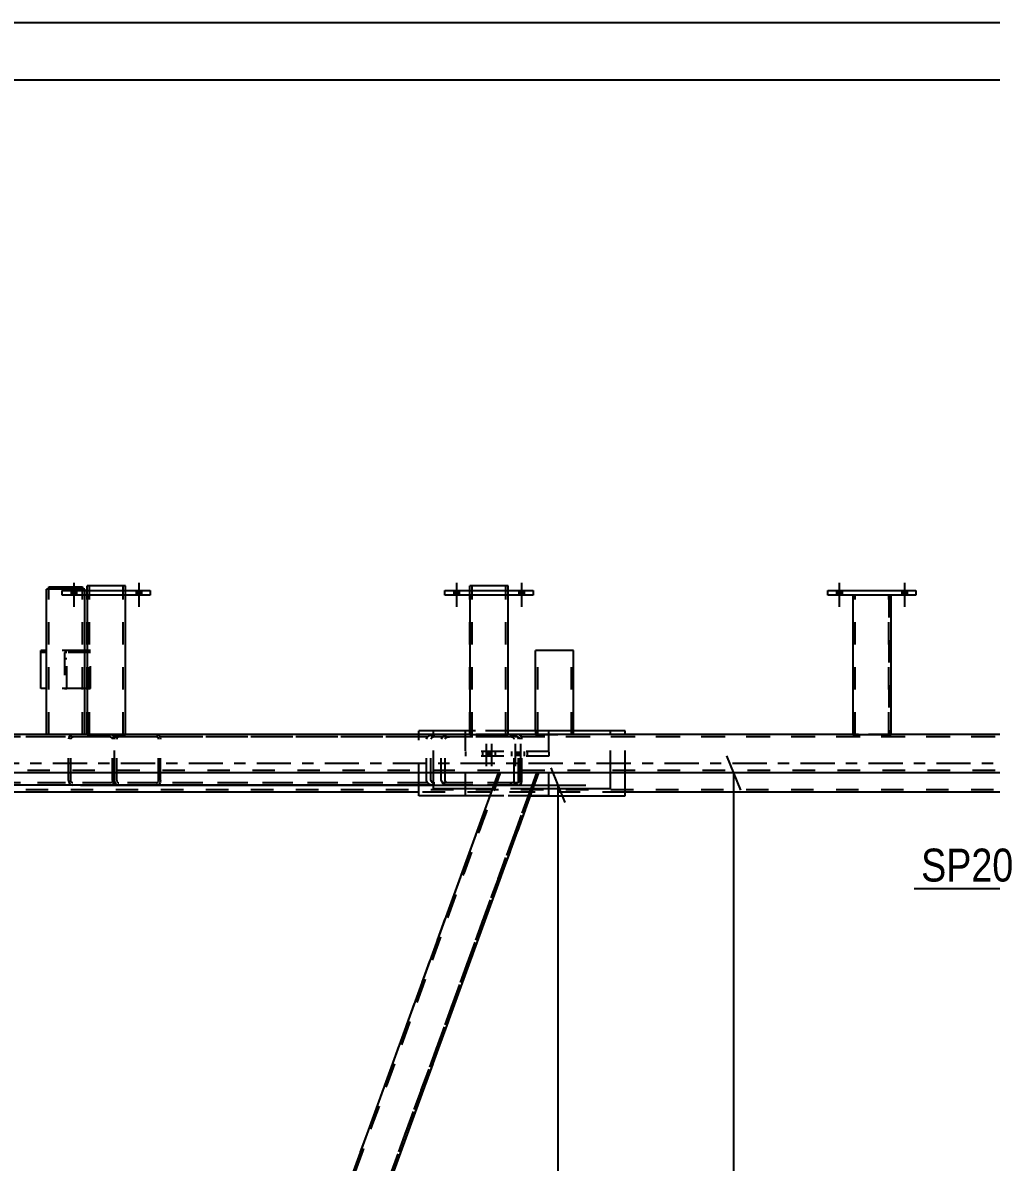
# Model space of a CAD drawing. Header units: millimetres. Extents: x -563 to 626, y -882 to -41.
# Drawn here: x 457.8 to 542.2, y -139.7 to -40.5 of the extents above; entities that cross this region are included whole.
import ezdxf

# ---------------------------------------------------------------- set-up
doc = ezdxf.new("R2010")
doc.units = ezdxf.units.MM
doc.linetypes.add('DXK_LINE_DOT2', pattern=[3.9198, 1.9599, -1.9599])
doc.linetypes.add('DXK_LINE_DOT3', pattern=[5.9187, 2.979, -0.9799, 0.9799, -0.9799])
doc.styles.add('Arial Narrow', font='ARIALN.TTF', dxfattribs={"height": 0.2})

# ---------------------------------------------------------------- blocks, each defined once
blk = doc.blocks.new('Unknown-761534688-1134')
at = {"color": 5, "linetype": 'Continuous'}
for p, q in [((626.159, -40.526), (-562.841, -40.526)), ((621.159, -45.526), (-557.841, -45.526))]:
    blk.add_line(p, q, dxfattribs=at)
blk = doc.blocks.new('Part-761534688-5681 - 5581')
at = {"color": 2, "linetype": 'Continuous'}
for p, q in [((459.405, -98.498), (459.405, -95.165)), ((459.905, -95.165), (459.405, -95.165)), ((463.434, -95.165), (463.238, -95.165)), ((459.905, -98.498), (459.405, -98.498)), ((463.434, -98.498), (463.238, -98.498))]:
    blk.add_line(p, q, dxfattribs=at)
at = {"color": 7, "linetype": 'DXK_LINE_DOT2'}
for p, q in [((463.238, -95.165), (459.905, -95.165)), ((463.738, -95.165), (463.434, -95.165)), ((463.738, -98.498), (463.738, -95.165)), ((463.738, -95.365), (459.405, -95.365)), ((463.238, -98.498), (459.905, -98.498)), ((463.738, -98.498), (463.434, -98.498))]:
    blk.add_line(p, q, dxfattribs=at)
blk = doc.blocks.new('Part-761534688-5873 - 5581')
at = {"color": 7, "linetype": 'DXK_LINE_DOT2'}
for p, q in [((546.427, -102.7), (387.715, -102.7)), ((466.768, -102.5), (463.434, -102.5)), ((500.101, -102.5), (496.767, -102.5)), ((533.439, -102.5), (530.105, -102.5)), ((546.427, -105.634), (387.715, -105.633)), ((502.777, -105.834), (499.23, -105.834))]:
    blk.add_line(p, q, dxfattribs=at)
at = {"color": 2, "linetype": 'Continuous'}
for p, q in [((463.434, -102.5), (433.439, -102.5)), ((496.767, -102.5), (466.768, -102.5)), ((530.105, -102.5), (500.101, -102.5)), ((546.427, -102.5), (533.439, -102.5)), ((499.23, -105.834), (432.93, -105.833)), ((546.427, -105.834), (502.777, -105.834))]:
    blk.add_line(p, q, dxfattribs=at)
blk = doc.blocks.new('Part-761534688-5593 - 5581')
at = {"color": 2, "linetype": 'Continuous'}
for p, q in [((505.805, -95.165), (502.472, -95.165)), ((502.472, -102.167), (502.472, -95.165)), ((505.805, -102.167), (505.805, -95.165))]:
    blk.add_line(p, q, dxfattribs=at)
at = {"color": 7, "linetype": 'DXK_LINE_DOT2'}
for p, q in [((502.672, -102.503), (502.672, -95.165)), ((505.605, -102.503), (505.605, -95.165)), ((502.472, -102.167), (502.472, -102.503)), ((505.805, -102.503), (505.805, -102.167)), ((502.472, -102.503), (505.805, -102.503))]:
    blk.add_line(p, q, dxfattribs=at)
blk = doc.blocks.new('Part-761534688-5632 - 5581')
at = {"color": 2, "linetype": 'Continuous'}
for p, q in [((496.767, -90.354), (496.767, -102.5)), ((500.101, -102.5), (500.101, -90.354)), ((496.767, -102.5), (500.101, -102.5))]:
    blk.add_line(p, q, dxfattribs=at)
at = {"color": 7, "linetype": 'DXK_LINE_DOT2'}
for p, q in [((500.101, -90.354), (496.767, -90.354)), ((496.967, -102.5), (496.967, -90.354)), ((499.901, -102.5), (499.901, -90.354)), ((499.885, -102.5), (499.854, -102.5)), ((499.854, -102.5), (499.885, -102.5)), ((499.885, -102.5), (499.901, -102.5)), ((499.901, -102.5), (499.885, -102.5))]:
    blk.add_line(p, q, dxfattribs=at)
blk = doc.blocks.new('Part-761534688-5648 - 5581')
at = {"color": 2, "linetype": 'Continuous'}
for p, q in [((500.101, -89.554), (496.767, -89.554)), ((496.767, -89.954), (496.767, -89.554)), ((500.101, -89.954), (500.101, -89.554))]:
    blk.add_line(p, q, dxfattribs=at)
at = {"color": 7, "linetype": 'DXK_LINE_DOT2'}
for p, q in [((496.767, -102.5), (496.767, -89.954)), ((496.967, -102.5), (496.967, -89.554)), ((499.901, -102.5), (499.901, -89.554)), ((500.101, -102.5), (500.101, -89.954)), ((500.101, -102.5), (496.767, -102.5))]:
    blk.add_line(p, q, dxfattribs=at)
blk = doc.blocks.new('Bolt-761534688-5614 - 5581')
at = {"linetype": 'Continuous'}
for points in [[(529.172, -89.954), (528.705, -89.954), (528.705, -90.354), (529.172, -90.354)], [(529.172, -89.954), (528.705, -89.954), (528.705, -90.354), (529.172, -90.354)], [(534.839, -89.954), (534.372, -89.954), (534.372, -90.354), (534.839, -90.354)], [(534.839, -89.954), (534.372, -89.954), (534.372, -90.354), (534.839, -90.354)]]:
    blk.add_hatch(color=1, dxfattribs=at).paths.add_polyline_path(points)
at = {"color": 1, "linetype": 'Continuous'}
for p, q in [((528.705, -89.954), (528.705, -90.354)), ((528.705, -89.954), (528.705, -90.354)), ((528.939, -89.288), (528.939, -91.388)), ((528.939, -89.288), (528.939, -91.388)), ((529.172, -89.954), (529.172, -90.354)), ((529.172, -89.954), (529.172, -90.354)), ((534.372, -89.954), (534.372, -90.354)), ((534.372, -89.954), (534.372, -90.354)), ((534.605, -89.288), (534.605, -91.388)), ((534.605, -89.288), (534.605, -91.388)), ((534.839, -89.954), (534.839, -90.354)), ((534.839, -89.954), (534.839, -90.354))]:
    blk.add_line(p, q, dxfattribs=at)
blk = doc.blocks.new('Bolt-761534688-5615 - 5581')
at = {"linetype": 'Continuous'}
for points in [[(495.834, -89.954), (495.367, -89.954), (495.367, -90.354), (495.834, -90.354)], [(495.834, -89.954), (495.367, -89.954), (495.367, -90.354), (495.834, -90.354)], [(501.501, -89.954), (501.034, -89.954), (501.034, -90.354), (501.501, -90.354)], [(501.501, -89.954), (501.034, -89.954), (501.034, -90.354), (501.501, -90.354)]]:
    blk.add_hatch(color=1, dxfattribs=at).paths.add_polyline_path(points)
at = {"color": 1, "linetype": 'Continuous'}
for p, q in [((495.367, -89.954), (495.367, -90.354)), ((495.367, -89.954), (495.367, -90.354)), ((495.601, -89.288), (495.601, -91.388)), ((495.601, -89.288), (495.601, -91.388)), ((495.834, -89.954), (495.834, -90.354)), ((495.834, -89.954), (495.834, -90.354)), ((501.034, -89.954), (501.034, -90.354)), ((501.034, -89.954), (501.034, -90.354)), ((501.267, -89.288), (501.267, -91.388)), ((501.267, -89.288), (501.267, -91.388)), ((501.501, -89.954), (501.501, -90.354)), ((501.501, -89.954), (501.501, -90.354))]:
    blk.add_line(p, q, dxfattribs=at)
blk = doc.blocks.new('Part-761534688-5664 - 5581')
at = {"color": 2, "linetype": 'Continuous'}
for p, q in [((466.768, -89.554), (463.434, -89.554)), ((463.434, -89.954), (463.434, -89.554)), ((466.768, -89.954), (466.768, -89.554))]:
    blk.add_line(p, q, dxfattribs=at)
at = {"color": 7, "linetype": 'DXK_LINE_DOT2'}
for p, q in [((463.434, -102.5), (463.434, -89.954)), ((463.634, -102.5), (463.634, -89.554)), ((466.568, -102.5), (466.568, -89.554)), ((466.768, -102.5), (466.768, -89.954)), ((466.768, -102.5), (463.434, -102.5))]:
    blk.add_line(p, q, dxfattribs=at)
blk = doc.blocks.new('Bolt-761534688-5618 - 5581')
at = {"color": 1, "linetype": 'DXK_LINE_DOT2'}
for p, q in [((497.879, -103.965), (497.879, -104.365)), ((498.179, -103.299), (498.179, -105.799)), ((498.364, -103.965), (498.364, -104.365)), ((498.479, -103.965), (498.479, -104.365)), ((498.664, -103.299), (498.664, -105.799)), ((498.964, -103.965), (498.964, -104.365)), ((500.402, -103.965), (500.402, -104.365)), ((500.702, -103.299), (500.702, -105.799)), ((500.887, -103.965), (500.887, -104.365)), ((501.002, -103.965), (501.002, -104.365)), ((501.187, -103.299), (501.187, -105.799)), ((501.487, -103.965), (501.487, -104.365))]:
    blk.add_line(p, q, dxfattribs=at)
blk = doc.blocks.new('Part-761534688-5709 - 5581')
at = {"color": 7, "linetype": 'DXK_LINE_DOT2'}
for p, q in [((533.439, -90.354), (530.105, -90.354)), ((530.105, -90.354), (530.105, -102.5)), ((530.305, -102.5), (530.305, -90.354)), ((533.239, -90.354), (533.239, -102.5)), ((533.439, -102.5), (533.439, -90.354)), ((530.105, -102.5), (533.439, -102.5))]:
    blk.add_line(p, q, dxfattribs=at)
blk = doc.blocks.new('Bolt-761534688-5629 - 5581')
at = {"linetype": 'Continuous'}
for points in [[(462.501, -89.954), (462.034, -89.954), (462.034, -90.354), (462.501, -90.354)], [(462.501, -89.954), (462.034, -89.954), (462.034, -90.354), (462.501, -90.354)], [(468.168, -89.954), (467.701, -89.954), (467.701, -90.354), (468.168, -90.354)], [(468.168, -89.954), (467.701, -89.954), (467.701, -90.354), (468.168, -90.354)]]:
    blk.add_hatch(color=1, dxfattribs=at).paths.add_polyline_path(points)
at = {"color": 1, "linetype": 'Continuous'}
for p, q in [((462.034, -89.954), (462.034, -90.354)), ((462.034, -89.954), (462.034, -90.354)), ((462.268, -89.288), (462.268, -91.388)), ((462.268, -89.288), (462.268, -91.388)), ((462.501, -89.954), (462.501, -90.354)), ((462.501, -89.954), (462.501, -90.354)), ((467.701, -89.954), (467.701, -90.354)), ((467.701, -89.954), (467.701, -90.354)), ((467.934, -89.288), (467.934, -91.388)), ((467.934, -89.288), (467.934, -91.388)), ((468.168, -89.954), (468.168, -90.354)), ((468.168, -89.954), (468.168, -90.354))]:
    blk.add_line(p, q, dxfattribs=at)
blk = doc.blocks.new('Part-761534688-5635 - 5581')
at = {"color": 2, "linetype": 'Continuous'}
for p, q in [((494.601, -90.354), (494.601, -89.954)), ((494.601, -89.954), (502.267, -89.954)), ((502.267, -89.954), (502.267, -90.354)), ((502.267, -90.354), (494.601, -90.354))]:
    blk.add_line(p, q, dxfattribs=at)
blk = doc.blocks.new('Part-761534688-5641 - 5581')
at = {"color": 2, "linetype": 'Continuous'}
for p, q in [((496.767, -102.167), (493.595, -102.167)), ((493.595, -102.5), (493.595, -102.167)), ((509.018, -102.167), (500.101, -102.167)), ((509.018, -102.5), (509.018, -102.167)), ((493.595, -107.234), (493.595, -105.834)), ((509.018, -107.234), (509.018, -105.834)), ((498.72, -107.234), (493.595, -107.234)), ((509.018, -107.234), (502.267, -107.234))]:
    blk.add_line(p, q, dxfattribs=at)
at = {"color": 7, "linetype": 'DXK_LINE_DOT2'}
for p, q in [((500.101, -102.167), (496.767, -102.167)), ((493.595, -105.834), (493.595, -102.5)), ((509.018, -105.834), (509.018, -102.5)), ((502.267, -107.234), (498.72, -107.234))]:
    blk.add_line(p, q, dxfattribs=at)
blk = doc.blocks.new('Part-761534688-5706 - 5581')
at = {"color": 2, "linetype": 'Continuous'}
for p, q in [((527.939, -90.354), (527.939, -89.954)), ((527.939, -89.954), (535.605, -89.954)), ((535.605, -89.954), (535.605, -90.354)), ((535.605, -90.354), (527.939, -90.354))]:
    blk.add_line(p, q, dxfattribs=at)
blk = doc.blocks.new('Bolt-761534688-5672 - 5581')
at = {"linetype": 'Continuous'}
for points in [[(529.172, -89.954), (528.705, -89.954), (528.705, -90.354), (529.172, -90.354)], [(529.172, -89.954), (528.705, -89.954), (528.705, -90.354), (529.172, -90.354)], [(534.839, -89.954), (534.372, -89.954), (534.372, -90.354), (534.839, -90.354)], [(534.839, -89.954), (534.372, -89.954), (534.372, -90.354), (534.839, -90.354)]]:
    blk.add_hatch(color=1, dxfattribs=at).paths.add_polyline_path(points)
at = {"color": 1, "linetype": 'Continuous'}
for p, q in [((528.705, -89.954), (528.705, -90.354)), ((528.705, -89.954), (528.705, -90.354)), ((528.939, -89.288), (528.939, -91.388)), ((528.939, -89.288), (528.939, -91.388)), ((529.172, -89.954), (529.172, -90.354)), ((529.172, -89.954), (529.172, -90.354)), ((534.372, -89.954), (534.372, -90.354)), ((534.372, -89.954), (534.372, -90.354)), ((534.605, -89.288), (534.605, -91.388)), ((534.605, -89.288), (534.605, -91.388)), ((534.839, -89.954), (534.839, -90.354)), ((534.839, -89.954), (534.839, -90.354))]:
    blk.add_line(p, q, dxfattribs=at)
blk = doc.blocks.new('Part-761534688-5675 - 5581')
at = {"color": 2, "linetype": 'Continuous'}
for p, q in [((463.434, -90.354), (463.434, -102.5)), ((466.768, -102.5), (466.768, -90.354)), ((463.434, -102.5), (466.768, -102.5))]:
    blk.add_line(p, q, dxfattribs=at)
at = {"color": 7, "linetype": 'DXK_LINE_DOT2'}
for p, q in [((466.768, -90.354), (463.434, -90.354)), ((463.634, -102.5), (463.634, -90.354)), ((466.568, -102.5), (466.568, -90.354)), ((466.552, -102.5), (466.521, -102.5)), ((466.521, -102.5), (466.552, -102.5)), ((466.552, -102.5), (466.568, -102.5)), ((466.568, -102.5), (466.552, -102.5))]:
    blk.add_line(p, q, dxfattribs=at)
blk = doc.blocks.new('Part-761534688-5678 - 5581')
at = {"color": 2, "linetype": 'Continuous'}
for p, q in [((460.105, -89.832), (460.105, -89.632)), ((460.105, -89.632), (463.038, -89.632)), ((463.038, -89.632), (463.038, -89.832))]:
    blk.add_line(p, q, dxfattribs=at)
at = {"color": 7, "linetype": 'DXK_LINE_DOT2'}
blk.add_line((463.038, -89.832), (460.105, -89.832), dxfattribs=at)
blk = doc.blocks.new('Part-761534688-5703 - 5581')
at = {"color": 2, "linetype": 'Continuous'}
for p, q in [((530.105, -90.354), (530.105, -102.5)), ((533.439, -102.5), (533.439, -90.354)), ((530.105, -102.5), (533.439, -102.5))]:
    blk.add_line(p, q, dxfattribs=at)
at = {"color": 7, "linetype": 'DXK_LINE_DOT2'}
for p, q in [((533.439, -90.354), (530.105, -90.354)), ((530.305, -102.5), (530.305, -90.354)), ((533.239, -102.5), (533.239, -90.354)), ((533.223, -102.5), (533.192, -102.5)), ((533.192, -102.5), (533.223, -102.5)), ((533.223, -102.5), (533.239, -102.5)), ((533.239, -102.5), (533.223, -102.5))]:
    blk.add_line(p, q, dxfattribs=at)
blk = doc.blocks.new('Part-761534688-5717 - 5581')
at = {"color": 2, "linetype": 'Continuous'}
for p, q in [((461.268, -90.354), (461.268, -89.954)), ((461.268, -89.954), (468.934, -89.954)), ((468.934, -89.954), (468.934, -90.354)), ((468.934, -90.354), (461.268, -90.354))]:
    blk.add_line(p, q, dxfattribs=at)
blk = doc.blocks.new('Part-761534688-5718 - 5581')
at = {"color": 7, "linetype": 'DXK_LINE_DOT2'}
for p, q in [((498.623, -107.501), (462.529, -206.667)), ((462.742, -206.667), (498.836, -107.501)), ((501.957, -107.501), (465.863, -206.667)), ((466.076, -206.667), (502.17, -107.501)), ((502.17, -107.501), (498.623, -107.501)), ((462.529, -206.667), (466.076, -206.667))]:
    blk.add_line(p, q, dxfattribs=at)
blk = doc.blocks.new('Part-761534688-5944 - 5581')
at = {"color": 7, "linetype": 'DXK_LINE_DOT2'}
for p, q in [((429.455, -102.748), (429.399, -102.901)), ((429.399, -106.501), (429.399, -102.901)), ((429.763, -102.901), (429.791, -102.824)), ((429.763, -106.501), (429.763, -102.901)), ((430.127, -102.501), (429.848, -102.531)), ((429.988, -102.716), (430.127, -102.701)), ((500.274, -102.501), (430.127, -102.501)), ((500.274, -102.701), (430.127, -102.701)), ((436.956, -102.531), (436.678, -102.501)), ((436.678, -102.701), (436.817, -102.716)), ((437.014, -102.824), (437.042, -102.901)), ((437.042, -106.501), (437.042, -102.901)), ((437.406, -102.901), (437.35, -102.748)), ((437.406, -106.501), (437.406, -102.901)), ((492.996, -102.901), (493.051, -102.748)), ((492.996, -106.501), (492.996, -102.901)), ((493.387, -102.824), (493.36, -102.901)), ((493.36, -106.501), (493.36, -102.901)), ((493.445, -102.531), (493.724, -102.501)), ((493.724, -102.701), (493.584, -102.716)), ((500.274, -102.501), (500.553, -102.531)), ((500.414, -102.716), (500.274, -102.701)), ((500.638, -102.901), (500.611, -102.824)), ((500.638, -106.501), (500.638, -102.901)), ((500.947, -102.748), (500.951, -102.759)), ((500.951, -102.759), (501.002, -102.901)), ((501.002, -106.501), (501.002, -102.901)), ((429.399, -106.501), (429.455, -106.654)), ((429.791, -106.577), (429.763, -106.501)), ((429.848, -106.87), (430.127, -106.901)), ((430.127, -106.701), (429.988, -106.685)), ((500.274, -106.701), (430.127, -106.701)), ((438.072, -106.901), (430.127, -106.901)), ((436.817, -106.685), (436.678, -106.701)), ((436.678, -106.901), (436.956, -106.87)), ((437.042, -106.501), (437.014, -106.577)), ((437.35, -106.654), (437.406, -106.501)), ((500.274, -106.901), (466.198, -106.901)), ((493.051, -106.654), (492.996, -106.501)), ((493.36, -106.501), (493.387, -106.577)), ((493.724, -106.901), (493.445, -106.87)), ((493.584, -106.685), (493.724, -106.701)), ((500.274, -106.701), (500.414, -106.685)), ((500.553, -106.87), (500.274, -106.901)), ((500.611, -106.577), (500.638, -106.501)), ((500.975, -106.577), (500.947, -106.654)), ((501.002, -106.501), (500.975, -106.577))]:
    blk.add_line(p, q, dxfattribs=at)
at = {"color": 2, "linetype": 'Continuous'}
blk.add_line((466.198, -106.901), (438.072, -106.901), dxfattribs=at)
at = {"color": 7, "linetype": 'DXK_LINE_DOT2'}
for centre, radius, start, end in [((429.961, -103.203), 0.681, 99.51817, 138.06375), ((430.044, -103.052), 0.34, 99.51817, 138.06375), ((436.761, -103.052), 0.34, 41.93628, 80.48185), ((436.844, -103.203), 0.681, 41.93628, 80.48185), ((493.558, -103.203), 0.681, 99.51817, 138.06375), ((493.641, -103.052), 0.34, 99.51817, 138.06375), ((500.357, -103.052), 0.34, 41.93628, 80.48185), ((500.44, -103.203), 0.681, 41.93628, 80.48185), ((429.961, -106.199), 0.681, 221.93628, 260.48185), ((430.044, -106.35), 0.34, 221.93628, 260.48185), ((436.761, -106.35), 0.34, 279.51817, 318.06375), ((436.844, -106.199), 0.681, 279.51817, 318.06375), ((493.558, -106.199), 0.681, 221.93628, 260.48185), ((493.641, -106.35), 0.34, 221.93628, 260.48185), ((500.357, -106.35), 0.34, 279.51817, 318.06375), ((500.44, -106.199), 0.681, 279.51817, 318.06375)]:
    blk.add_arc(centre, radius, start, end, dxfattribs=at)
blk = doc.blocks.new('Part-761534688-5771 - 5581')
at = {"color": 7, "linetype": 'DXK_LINE_DOT2'}
for p, q in [((462.675, -206.85), (499.442, -105.834)), ((502.564, -105.834), (465.797, -206.85))]:
    blk.add_line(p, q, dxfattribs=at)
at = {"color": 2, "linetype": 'Continuous'}
for p, q in [((499.23, -105.834), (463.515, -203.957)), ((466.01, -206.85), (502.777, -105.834)), ((502.777, -105.834), (499.23, -105.834))]:
    blk.add_line(p, q, dxfattribs=at)
blk = doc.blocks.new('Part-761534688-5814 - 5581')
at = {"color": 7, "linetype": 'DXK_LINE_DOT2'}
for p, q in [((503.635, -103.965), (496.382, -103.965)), ((496.382, -103.965), (496.382, -104.365)), ((501.743, -103.965), (501.743, -104.365)), ((503.635, -103.965), (503.635, -104.365)), ((503.635, -104.365), (496.382, -104.365))]:
    blk.add_line(p, q, dxfattribs=at)
blk = doc.blocks.new('Part-761534688-5980 - 5581')
at = {"color": 2, "linetype": 'Continuous'}
for p, q in [((463.238, -89.832), (459.905, -89.832)), ((459.905, -102.5), (459.905, -89.832)), ((463.238, -89.954), (463.238, -89.832)), ((463.238, -102.5), (463.238, -90.354))]:
    blk.add_line(p, q, dxfattribs=at)
at = {"color": 7, "linetype": 'DXK_LINE_DOT2'}
for p, q in [((460.105, -102.503), (460.105, -89.832)), ((463.038, -102.503), (463.038, -89.832)), ((463.238, -90.354), (463.238, -89.954)), ((459.905, -102.5), (459.905, -102.503)), ((459.905, -102.503), (459.905, -102.5)), ((463.238, -102.503), (459.905, -102.503)), ((463.238, -102.503), (463.238, -102.5))]:
    blk.add_line(p, q, dxfattribs=at)
blk = doc.blocks.new('Part-761534688-5879 - 5581')
at = {"color": 7, "linetype": 'DXK_LINE_DOT2'}
for p, q in [((461.673, -95.365), (461.473, -95.365)), ((461.473, -95.365), (461.473, -98.498)), ((461.473, -95.865), (461.673, -95.865)), ((461.673, -98.498), (461.673, -95.365)), ((461.473, -98.498), (461.673, -98.498))]:
    blk.add_line(p, q, dxfattribs=at)
blk = doc.blocks.new('Part-761534688-5896 - 5581')
at = {"color": 7, "linetype": 'DXK_LINE_DOT2'}
for p, q in [((465.834, -102.901), (465.861, -102.748)), ((465.834, -105.834), (465.834, -102.901)), ((465.861, -102.748), (465.94, -102.618)), ((465.94, -102.618), (466.058, -102.531)), ((466.03, -102.824), (466.016, -102.901)), ((466.016, -106.501), (466.016, -102.901)), ((466.069, -102.759), (466.03, -102.824)), ((466.058, -102.531), (466.198, -102.501)), ((466.128, -102.716), (466.069, -102.759)), ((466.198, -102.701), (466.128, -102.716)), ((500.942, -102.501), (466.198, -102.501)), ((500.942, -102.701), (466.198, -102.701)), ((469.473, -102.501), (469.612, -102.531)), ((469.543, -102.716), (469.473, -102.701)), ((469.602, -102.759), (469.543, -102.716)), ((469.641, -102.824), (469.602, -102.759)), ((469.612, -102.531), (469.73, -102.618)), ((469.655, -102.901), (469.641, -102.824)), ((469.655, -106.501), (469.655, -102.901)), ((469.73, -102.618), (469.809, -102.748)), ((469.809, -102.748), (469.837, -102.901)), ((469.837, -106.501), (469.837, -102.901)), ((494.29, -102.824), (494.262, -102.901)), ((494.262, -106.501), (494.262, -102.901)), ((494.317, -102.748), (494.29, -102.824)), ((494.626, -102.901), (494.653, -102.824)), ((494.626, -106.501), (494.626, -102.901)), ((494.99, -102.501), (494.711, -102.531)), ((494.85, -102.716), (494.99, -102.701)), ((500.344, -102.701), (500.344, -102.501)), ((501.082, -102.531), (500.942, -102.501)), ((500.942, -102.701), (501.012, -102.716)), ((501.012, -102.716), (501.071, -102.759)), ((501.071, -102.759), (501.111, -102.824)), ((501.2, -102.618), (501.082, -102.531)), ((501.111, -102.824), (501.124, -102.901)), ((501.124, -106.501), (501.124, -102.901)), ((501.279, -102.748), (501.2, -102.618)), ((501.306, -102.901), (501.279, -102.748)), ((501.306, -106.501), (501.306, -102.901)), ((466.016, -106.501), (466.03, -106.577)), ((466.03, -106.577), (466.069, -106.642)), ((466.069, -106.642), (466.128, -106.685)), ((466.128, -106.685), (466.198, -106.701)), ((500.942, -106.701), (466.198, -106.701)), ((469.473, -106.701), (469.543, -106.685)), ((469.612, -106.87), (469.473, -106.901)), ((469.543, -106.685), (469.602, -106.642)), ((469.602, -106.642), (469.641, -106.577)), ((469.73, -106.783), (469.612, -106.87)), ((469.641, -106.577), (469.655, -106.501)), ((469.809, -106.654), (469.73, -106.783)), ((469.837, -106.501), (469.809, -106.654)), ((500.942, -106.901), (493.595, -106.901)), ((494.262, -106.501), (494.317, -106.654)), ((494.653, -106.577), (494.626, -106.501)), ((494.711, -106.87), (494.99, -106.901)), ((494.99, -106.701), (494.85, -106.685)), ((500.344, -106.901), (500.344, -106.701)), ((501.012, -106.685), (500.942, -106.701)), ((500.942, -106.901), (501.082, -106.87)), ((501.071, -106.642), (501.012, -106.685)), ((501.111, -106.577), (501.071, -106.642)), ((501.082, -106.87), (501.2, -106.783)), ((501.124, -106.501), (501.111, -106.577)), ((501.2, -106.783), (501.279, -106.654)), ((501.279, -106.654), (501.306, -106.501))]:
    blk.add_line(p, q, dxfattribs=at)
at = {"color": 2, "linetype": 'Continuous'}
for p, q in [((465.834, -106.501), (465.834, -105.834)), ((465.861, -106.654), (465.834, -106.501)), ((465.94, -106.783), (465.861, -106.654)), ((466.058, -106.87), (465.94, -106.783)), ((466.198, -106.901), (466.058, -106.87)), ((493.595, -106.901), (466.198, -106.901))]:
    blk.add_line(p, q, dxfattribs=at)
at = {"color": 7, "linetype": 'DXK_LINE_DOT2'}
for centre, radius, start, end in [((494.824, -103.203), 0.681, 99.51817, 138.06375), ((494.907, -103.052), 0.34, 99.51817, 138.06375), ((494.824, -106.199), 0.681, 221.93628, 260.48185), ((494.907, -106.35), 0.34, 221.93628, 260.48185)]:
    blk.add_arc(centre, radius, start, end, dxfattribs=at)
blk = doc.blocks.new('Part-761534688-5897 - 5581')
at = {"color": 7, "linetype": 'DXK_LINE_DOT2'}
for p, q in [((431.225, -107.501), (430.252, -110.172)), ((432.902, -107.501), (431.225, -107.501)), ((463.389, -204.304), (432.692, -107.501)), ((463.501, -203.996), (432.902, -107.501)), ((461.061, -206.667), (430.365, -109.864)), ((462.529, -206.667), (463.501, -203.996)), ((460.851, -206.667), (460.746, -206.334)), ((460.851, -206.667), (462.529, -206.667))]:
    blk.add_line(p, q, dxfattribs=at)
at = {"color": 2, "linetype": 'Continuous'}
blk.add_line((460.746, -206.334), (430.252, -110.172), dxfattribs=at)
blk = doc.blocks.new('Part-761534688-5919 - 5581')
at = {"color": 7, "linetype": 'DXK_LINE_DOT2'}
for p, q in [((546.293, -102.501), (402.115, -102.501)), ((402.115, -102.501), (402.115, -107.501)), ((546.293, -102.701), (402.115, -102.701)), ((546.293, -102.501), (546.293, -107.501)), ((546.293, -107.301), (402.115, -107.301)), ((405.448, -107.501), (402.615, -107.501)), ((439.338, -107.501), (421.914, -107.501)), ((510.284, -107.501), (492.329, -107.501)), ((545.793, -107.501), (542.96, -107.501))]:
    blk.add_line(p, q, dxfattribs=at)
at = {"color": 7, "linetype": 'DXK_LINE_DOT3'}
blk.add_line((546.293, -105.001), (402.115, -105.001), dxfattribs=at)
at = {"color": 2, "linetype": 'Continuous'}
for p, q in [((402.615, -107.501), (402.115, -107.501)), ((421.914, -107.501), (405.448, -107.501)), ((492.329, -107.501), (439.338, -107.501)), ((542.96, -107.501), (510.284, -107.501)), ((546.293, -107.501), (545.793, -107.501))]:
    blk.add_line(p, q, dxfattribs=at)
blk = doc.blocks.new('Part-761534688-5938 - 5581')
at = {"color": 2, "linetype": 'Continuous'}
for p, q in [((496.382, -102.167), (496.382, -102.165)), ((496.767, -102.165), (496.382, -102.165)), ((502.472, -102.165), (500.101, -102.165))]:
    blk.add_line(p, q, dxfattribs=at)
at = {"color": 7, "linetype": 'DXK_LINE_DOT2'}
for p, q in [((496.382, -107.832), (496.382, -102.167)), ((500.101, -102.165), (496.767, -102.165)), ((503.635, -102.165), (502.472, -102.165)), ((503.635, -107.832), (503.635, -102.165)), ((503.635, -107.832), (496.382, -107.832))]:
    blk.add_line(p, q, dxfattribs=at)
blk = doc.blocks.new('Part-761534688-5952 - 5581')
at = {"color": 2, "linetype": 'Continuous'}
for p, q in [((493.595, -102.167), (492.329, -102.167)), ((492.329, -102.5), (492.329, -102.167)), ((510.284, -102.167), (509.018, -102.167)), ((510.284, -102.5), (510.284, -102.167)), ((510.284, -107.834), (510.284, -105.834)), ((492.329, -107.834), (492.329, -106.901)), ((498.501, -107.834), (492.329, -107.834)), ((502.049, -107.834), (510.284, -107.834))]:
    blk.add_line(p, q, dxfattribs=at)
at = {"color": 7, "linetype": 'DXK_LINE_DOT2'}
for p, q in [((509.018, -102.167), (493.595, -102.167)), ((492.329, -106.901), (492.329, -102.5)), ((510.284, -105.834), (510.284, -102.5)), ((502.049, -107.834), (498.501, -107.834))]:
    blk.add_line(p, q, dxfattribs=at)
blk = doc.blocks.new('Part-761534688-5959 - 5581')
at = {"color": 7, "linetype": 'DXK_LINE_DOT2'}
for p, q in [((430.665, -102.901), (430.716, -102.759)), ((430.665, -106.501), (430.665, -102.901)), ((430.716, -102.759), (430.721, -102.748)), ((431.057, -102.824), (431.029, -102.901)), ((431.029, -106.501), (431.029, -102.901)), ((431.115, -102.531), (431.393, -102.501)), ((431.393, -102.701), (431.254, -102.716)), ((465.47, -102.501), (431.393, -102.501)), ((465.47, -102.701), (431.393, -102.701)), ((437.944, -102.501), (438.223, -102.531)), ((438.083, -102.716), (437.944, -102.701)), ((438.308, -102.901), (438.28, -102.824)), ((438.308, -106.501), (438.308, -102.901)), ((438.616, -102.748), (438.672, -102.901)), ((438.672, -106.501), (438.672, -102.901)), ((461.858, -102.748), (461.83, -102.901)), ((461.83, -106.501), (461.83, -102.901)), ((461.937, -102.618), (461.858, -102.748)), ((462.055, -102.531), (461.937, -102.618)), ((462.012, -102.901), (462.026, -102.824)), ((462.012, -106.501), (462.012, -102.901)), ((462.026, -102.824), (462.066, -102.759)), ((462.194, -102.501), (462.055, -102.531)), ((462.066, -102.759), (462.125, -102.716)), ((462.125, -102.716), (462.194, -102.701)), ((465.609, -102.531), (465.47, -102.501)), ((465.47, -102.701), (465.539, -102.716)), ((465.539, -102.716), (465.599, -102.759)), ((465.599, -102.759), (465.638, -102.824)), ((465.727, -102.618), (465.609, -102.531)), ((465.638, -102.824), (465.652, -102.901)), ((465.652, -106.501), (465.652, -102.901)), ((465.806, -102.748), (465.727, -102.618)), ((465.834, -102.901), (465.806, -102.748)), ((465.834, -106.501), (465.834, -102.901)), ((430.693, -106.577), (430.665, -106.501)), ((430.721, -106.654), (430.693, -106.577)), ((431.029, -106.501), (431.057, -106.577)), ((431.393, -106.901), (431.115, -106.87)), ((431.254, -106.685), (431.393, -106.701)), ((465.47, -106.701), (431.393, -106.701)), ((465.47, -106.901), (431.393, -106.901)), ((437.944, -106.701), (438.083, -106.685)), ((438.223, -106.87), (437.944, -106.901)), ((438.28, -106.577), (438.308, -106.501)), ((438.672, -106.501), (438.616, -106.654)), ((461.83, -106.501), (461.858, -106.654)), ((461.858, -106.654), (461.937, -106.783)), ((461.937, -106.783), (462.055, -106.87)), ((462.026, -106.577), (462.012, -106.501)), ((462.066, -106.642), (462.026, -106.577)), ((462.055, -106.87), (462.194, -106.901)), ((462.125, -106.685), (462.066, -106.642)), ((462.194, -106.701), (462.125, -106.685)), ((465.539, -106.685), (465.47, -106.701)), ((465.47, -106.901), (465.609, -106.87)), ((465.599, -106.642), (465.539, -106.685)), ((465.638, -106.577), (465.599, -106.642)), ((465.609, -106.87), (465.727, -106.783)), ((465.652, -106.501), (465.638, -106.577)), ((465.727, -106.783), (465.806, -106.654)), ((465.806, -106.654), (465.834, -106.501))]:
    blk.add_line(p, q, dxfattribs=at)
for centre, radius, start, end in [((431.227, -103.203), 0.681, 99.51817, 138.06375), ((431.31, -103.052), 0.34, 99.51817, 138.06375), ((438.027, -103.052), 0.34, 41.93628, 80.48185), ((438.11, -103.203), 0.681, 41.93628, 80.48185), ((431.227, -106.199), 0.681, 221.93628, 260.48185), ((431.31, -106.35), 0.34, 221.93628, 260.48185), ((438.027, -106.35), 0.34, 279.51817, 318.06375), ((438.11, -106.199), 0.681, 279.51817, 318.06375)]:
    blk.add_arc(centre, radius, start, end, dxfattribs=at)
blk = doc.blocks.new('Part-761534688-5986 - 5581')
at = {"color": 7, "linetype": 'DXK_LINE_DOT2'}
for p, q in [((527.939, -90.354), (527.939, -89.954)), ((527.939, -89.954), (535.605, -89.954)), ((535.605, -89.954), (535.605, -90.354)), ((535.605, -90.354), (527.939, -90.354))]:
    blk.add_line(p, q, dxfattribs=at)
blk = doc.blocks.new('StraightDimension-761534688-5991 - 5581')
at = {"color": 7, "linetype": 'Continuous'}
for p, q in [((505.053, -108.401), (503.853, -105.401)), ((462.867, -106.901), (506.853, -106.901)), ((504.453, -206.85), (504.453, -106.901))]:
    blk.add_line(p, q, dxfattribs=at)
blk = doc.blocks.new('StraightDimension-761534688-5999 - 5581')
at = {"color": 7, "linetype": 'Continuous'}
for p, q in [((520.351, -107.334), (519.151, -104.334)), ((541.371, -105.834), (516.901, -105.834)), ((519.751, -206.85), (519.751, -105.834))]:
    blk.add_line(p, q, dxfattribs=at)
blk = doc.blocks.new('Mark-761534688-5905 - 5581')
at = {"color": 30, "linetype": 'Continuous'}
for p in [(546.503, -110.49), (535.463, -115.89)]:
    blk.add_line(p, (544.702, -115.89), dxfattribs=at)
at = {"color": 0}
blk.add_wipeout([(544.102, -115.29), (544.102, -112.29), (536.063, -112.29), (536.063, -115.29)], dxfattribs=at)
blk.add_wipeout([(544.102, -115.29), (544.102, -112.29), (536.063, -112.29), (536.063, -115.29)], dxfattribs=at)
at = {"color": 3, "style": 'Arial Narrow'}
blk.add_text('SP20', height=2.8633, dxfattribs=at).set_placement((536.063, -115.29))

msp = doc.modelspace()

# ---------------------------------------------------------------- block references
for name in ['Unknown-761534688-1134', 'Part-761534688-5980 - 5581', 'Part-761534688-5678 - 5581', 'Part-761534688-5717 - 5581', 'Bolt-761534688-5629 - 5581', 'Part-761534688-5664 - 5581', 'Part-761534688-5635 - 5581', 'Bolt-761534688-5615 - 5581', 'Part-761534688-5648 - 5581', 'Part-761534688-5706 - 5581', 'Part-761534688-5986 - 5581', 'Bolt-761534688-5614 - 5581', 'Bolt-761534688-5672 - 5581', 'Part-761534688-5675 - 5581', 'Part-761534688-5632 - 5581', 'Part-761534688-5709 - 5581', 'Part-761534688-5703 - 5581', 'Part-761534688-5681 - 5581', 'Part-761534688-5593 - 5581', 'Part-761534688-5879 - 5581', 'Part-761534688-5952 - 5581', 'Part-761534688-5641 - 5581', 'Part-761534688-5938 - 5581', 'Part-761534688-5873 - 5581', 'Part-761534688-5919 - 5581', 'Part-761534688-5944 - 5581', 'Part-761534688-5959 - 5581', 'Part-761534688-5896 - 5581', 'Part-761534688-5814 - 5581', 'Bolt-761534688-5618 - 5581', 'Part-761534688-5771 - 5581', 'Part-761534688-5897 - 5581', 'Part-761534688-5718 - 5581']:
    msp.add_blockref(name, (0, 0))

# ---------------------------------------------------------------- next in the draw order: block references
for name in ['StraightDimension-761534688-5999 - 5581', 'StraightDimension-761534688-5991 - 5581']:
    msp.add_blockref(name, (0, 0))

# ---------------------------------------------------------------- next in the draw order: block references
msp.add_blockref('Mark-761534688-5905 - 5581', (0, 0))

doc.saveas('drawing.dxf')
